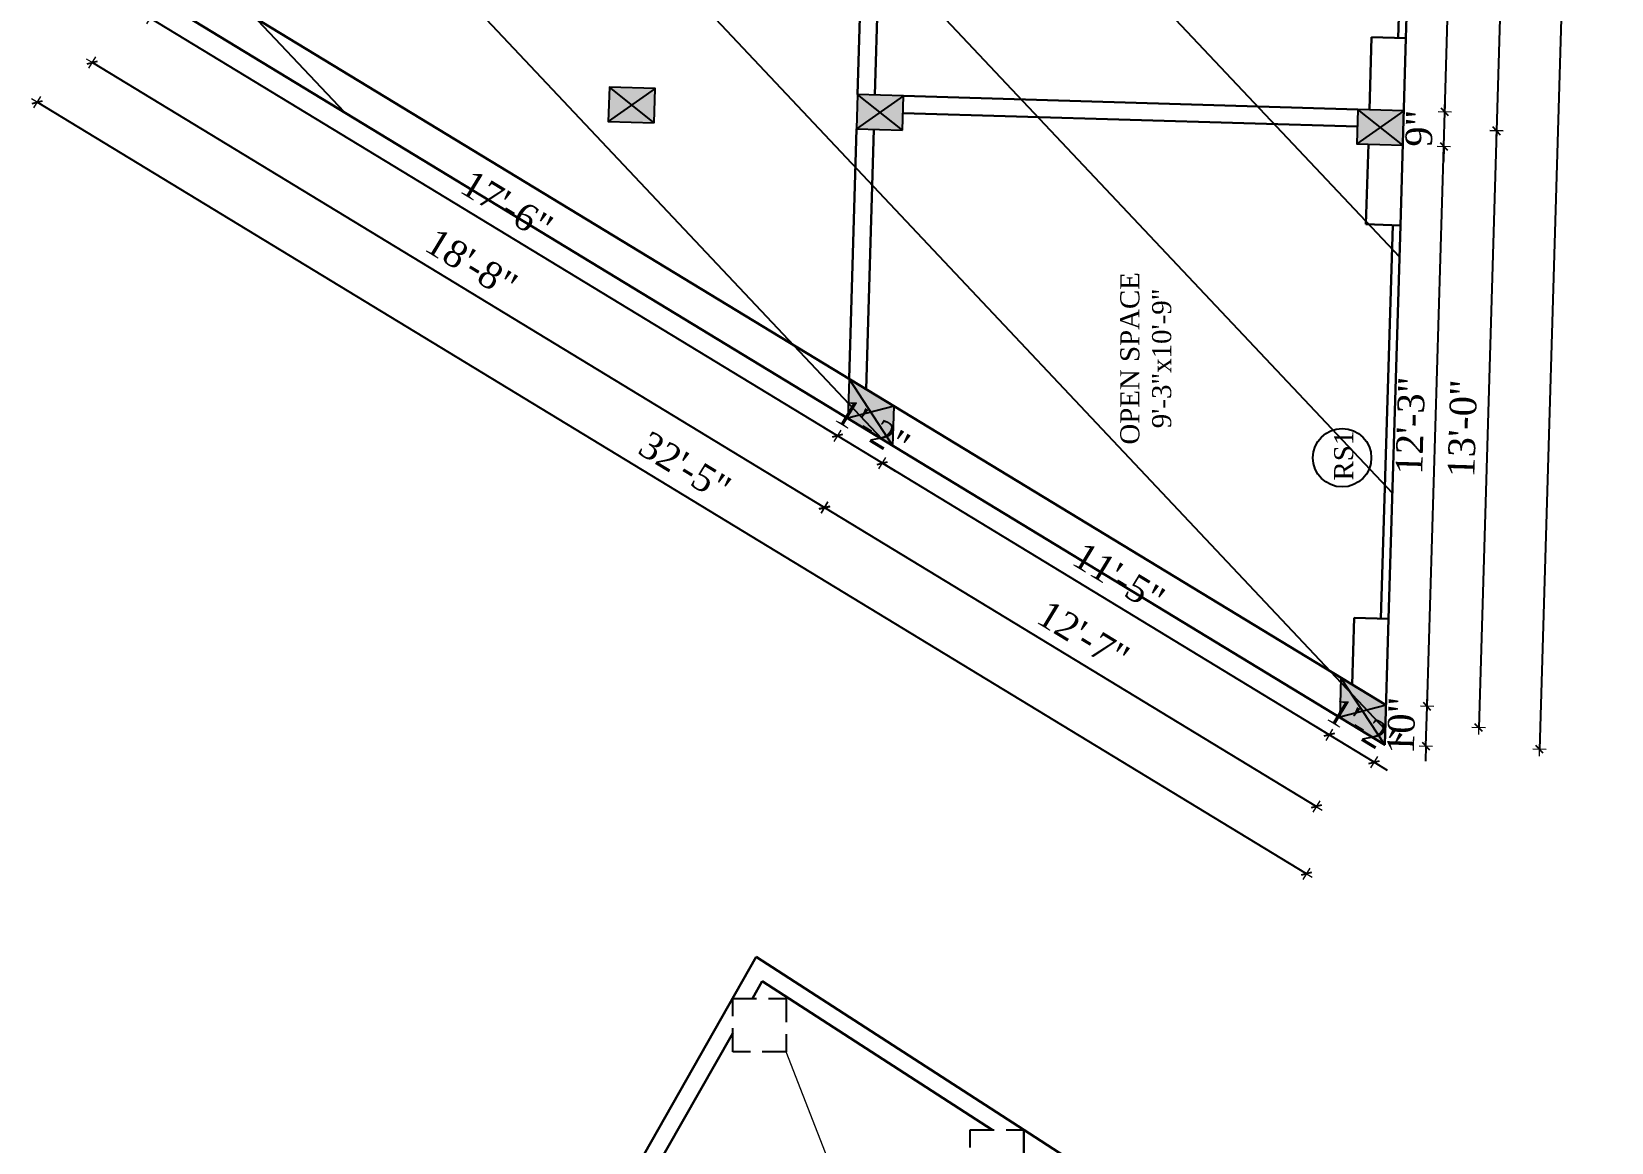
# Model space of a CAD drawing. Header units: inches. Extents: x 4069 to 291496, y -47643 to 12535.
# Drawn here: x 136913.2 to 137326.6, y -21316.2 to -21025.5 of the extents above; entities that cross this region are included whole.
import ezdxf

# ---------------------------------------------------------------- set-up
doc = ezdxf.new("R2010")
doc.units = ezdxf.units.IN
doc.header["$LTSCALE"] = 5
doc.header["$MEASUREMENT"] = 0
doc.linetypes.add('HIDDEN', pattern=[0.375, 0.25, -0.125])
doc.layers.add('A-WALL', color=7, linetype='Continuous', lineweight=9)
doc.layers.add('Dimension', color=7, linetype='Continuous', lineweight=18)
doc.layers.add('dim line', color=7, linetype='Continuous', lineweight=15, true_color=0xfab2b2)
doc.layers.add('TEXT', color=6, linetype='Continuous')
doc.layers.add('WALL', color=7, linetype='Continuous')
doc.styles.add('ordinary', font='times.ttf')
doc.dimstyles.new('Copy of 96', dxfattribs={"dimtxt": 7, "dimasz": 4, "dimexe": 0.5, "dimexo": 0.5, "dimgap": 3, "dimtad": 1, "dimdec": 1, "dimzin": 11, "dimdsep": 46, "dimlunit": 4, "dimtxsty": 'ordinary', "dimblk": 'OBLIQUE', "dimcen": 0.09, "dimse1": 1, "dimse2": 1, "dimclrt": 6, "dimazin": 0, "dimtfac": 1, "dimtdec": 1, "dimtix": 1, "dimtmove": 2, "dimatfit": 3, "dimldrblk": 'leader', "dimfxl": 0.5, "dimfxlon": 1, "dimtolj": 1, "dimtzin": 0, "dimarcsym": 0})

# ---------------------------------------------------------------- blocks, each defined once
blk = doc.blocks.new('c2a')
at = {"color": 1, "ltscale": 5}
for p, q in [((18091.63, 4625.76), (18084.82, 4613.76)), ((18101.98, 4625.76), (18091.63, 4625.76)), ((18095.17, 4613.76), (18101.98, 4625.76)), ((18084.82, 4613.76), (18095.17, 4613.76))]:
    blk.add_line(p, q, dxfattribs=at)
blk = doc.blocks.new('oblique')
at = {"color": 0, "lineweight": -2}
blk.add_line((0.25, 0.25), (-0.25, -0.25), dxfattribs=at)
at = {"layer": 'dim line', "lineweight": 9}
for p, q in [((-0.4375, 0), (0.4375, 0)), ((0, 0.4375), (0, -0.4375))]:
    blk.add_line(p, q, dxfattribs=at)
blk = doc.blocks.new('*D4000')
at = {"layer": 'A-WALL', "color": 0, "lineweight": -2, "ltscale": 50, "transparency": 16777216}
blk.add_line((137301.05, -20901.47), (137296.58, -21051.41), dxfattribs=at)
at = {"layer": 'Defpoints', "color": 0, "ltscale": 50, "transparency": 16777216}
for p in [(137276.65, -20900.75), (137272.17, -21050.68), (137296.58, -21051.41)]:
    blk.add_point(p, dxfattribs=at)
at = {"layer": 'A-WALL', "color": 0, "lineweight": -2, "ltscale": 50, "transparency": 16777216, "xscale": 4, "yscale": 4, "zscale": 4}
for p, rotation in [((137301.05, -20901.47), 88.2899854288991), ((137296.58, -21051.41), 268.2899854288991)]:
    blk.add_blockref('oblique', p, dxfattribs=dict(at, rotation=rotation))
at = {"layer": 'A-WALL', "color": 6, "ltscale": 50, "transparency": 16777216, "insert": (137292.26, -20976.25), "char_height": 7, "attachment_point": 5, "rotation": 88.29, "style": 'ordinary'}
blk.add_mtext('\\A1;12\'-6"', dxfattribs=at)
blk = doc.blocks.new('_OBLIQUE')
at = {"color": 0, "linetype": 'ByBlock'}
blk.add_line((-0.5, -0.5), (0.5, 0.5), dxfattribs=at)
blk = doc.blocks.new('leader')
at = {"layer": 'Dimension'}
for p, q in [((0, -4.33), (0, 4.33)), ((-4.42, 0), (4.42, 0))]:
    blk.add_line(p, q, dxfattribs=at)
blk = doc.blocks.new('*D4001')
at = {"layer": 'A-WALL', "color": 0, "lineweight": -2, "ltscale": 50, "transparency": 16777216}
blk.add_line((137296.58, -21051.41), (137291.91, -21207.66), dxfattribs=at)
at = {"layer": 'Defpoints', "color": 0, "ltscale": 50, "transparency": 16777216}
for p in [(137272.17, -21050.68), (137267.51, -21206.94), (137291.91, -21207.66)]:
    blk.add_point(p, dxfattribs=at)
at = {"layer": 'A-WALL', "color": 0, "lineweight": -2, "ltscale": 50, "transparency": 16777216, "xscale": 4, "yscale": 4, "zscale": 4}
for p, rotation in [((137296.58, -21051.41), 88.2899854288991), ((137291.91, -21207.66), 268.2899854288991)]:
    blk.add_blockref('oblique', p, dxfattribs=dict(at, rotation=rotation))
at = {"layer": 'A-WALL', "color": 6, "ltscale": 50, "transparency": 16777216, "insert": (137287.69, -21129.34), "char_height": 7, "attachment_point": 5, "rotation": 88.29, "style": 'ordinary'}
blk.add_mtext('\\A1;13\'-0"', dxfattribs=at)
blk = doc.blocks.new('*D3864')
at = {"layer": 'A-WALL', "color": 0, "lineweight": -2, "ltscale": 50, "transparency": 16777216}
blk.add_line((137324.9, -20640.57), (137307.8, -21213.32), dxfattribs=at)
at = {"layer": 'Defpoints', "color": 0, "ltscale": 50, "transparency": 16777216}
for p in [(137284.45, -20639.36), (137267.35, -21212.11), (137307.8, -21213.32)]:
    blk.add_point(p, dxfattribs=at)
at = {"layer": 'A-WALL', "color": 0, "lineweight": -2, "ltscale": 50, "transparency": 16777216, "xscale": 4, "yscale": 4, "zscale": 4}
for p, rotation in [((137324.9, -20640.57), 88.2899854288991), ((137307.8, -21213.32), 268.2899854288991)]:
    blk.add_blockref('oblique', p, dxfattribs=dict(at, rotation=rotation))
at = {"layer": 'A-WALL', "color": 6, "ltscale": 50, "transparency": 16777216, "insert": (137309.79, -20926.75), "char_height": 7, "attachment_point": 5, "rotation": 88.29, "style": 'ordinary'}
blk.add_mtext('\\A1;48\'-0"', dxfattribs=at)
blk = doc.blocks.new('*D4002')
at = {"layer": 'A-WALL', "color": 0, "lineweight": -2, "ltscale": 50, "transparency": 16777216}
for p, q in [((137252.79, -21209.5), (137249.37, -21207.43)), ((137264.58, -21216.67), (137252.79, -21209.5)), ((137264.58, -21216.67), (137268, -21218.75))]:
    blk.add_line(p, q, dxfattribs=at)
at = {"layer": 'Defpoints', "color": 0, "ltscale": 50, "transparency": 16777216}
for p in [(137255.56, -21204.94), (137252.79, -21209.5), (137267.35, -21212.11)]:
    blk.add_point(p, dxfattribs=at)
at = {"layer": 'A-WALL', "color": 0, "lineweight": -2, "ltscale": 50, "transparency": 16777216, "xscale": 4, "yscale": 4, "zscale": 4}
for p, rotation in [((137252.79, -21209.5), 328.7014709224883), ((137264.58, -21216.67), 148.7014709224883)]:
    blk.add_blockref('oblique', p, dxfattribs=dict(at, rotation=rotation))
at = {"layer": 'A-WALL', "color": 6, "ltscale": 50, "transparency": 16777216, "insert": (137262.06, -21207.53), "char_height": 7, "attachment_point": 5, "rotation": 328.7015, "style": 'ordinary'}
blk.add_mtext('\\A1;1\'-2"', dxfattribs=at)
blk = doc.blocks.new('*D4003')
at = {"layer": 'A-WALL', "color": 0, "lineweight": -2, "ltscale": 50, "transparency": 16777216}
blk.add_line((137252.79, -21209.5), (137135.86, -21138.41), dxfattribs=at)
at = {"layer": 'Defpoints', "color": 0, "ltscale": 50, "transparency": 16777216}
for p in [(137138.63, -21133.85), (137135.86, -21138.41), (137255.56, -21204.94)]:
    blk.add_point(p, dxfattribs=at)
at = {"layer": 'A-WALL', "color": 0, "lineweight": -2, "ltscale": 50, "transparency": 16777216, "xscale": 4, "yscale": 4, "zscale": 4}
for p, rotation in [((137135.86, -21138.41), 148.7014709249468), ((137252.79, -21209.5), 328.7014709249468)]:
    blk.add_blockref('oblique', p, dxfattribs=dict(at, rotation=rotation))
at = {"layer": 'A-WALL', "color": 6, "ltscale": 50, "transparency": 16777216, "insert": (137197.73, -21168.35), "char_height": 7, "attachment_point": 5, "rotation": 328.7015, "style": 'ordinary'}
blk.add_mtext('\\A1;11\'-5"', dxfattribs=at)
blk = doc.blocks.new('*D4004')
at = {"layer": 'A-WALL', "color": 0, "lineweight": -2, "ltscale": 50, "transparency": 16777216}
for p, q in [((137124.07, -21131.24), (137120.65, -21129.17)), ((137135.86, -21138.41), (137124.07, -21131.24)), ((137135.86, -21138.41), (137139.27, -21140.49))]:
    blk.add_line(p, q, dxfattribs=at)
at = {"layer": 'Defpoints', "color": 0, "ltscale": 50, "transparency": 16777216}
for p in [(137126.84, -21126.68), (137124.07, -21131.24), (137138.63, -21133.85)]:
    blk.add_point(p, dxfattribs=at)
at = {"layer": 'A-WALL', "color": 0, "lineweight": -2, "ltscale": 50, "transparency": 16777216, "xscale": 4, "yscale": 4, "zscale": 4}
for p, rotation in [((137124.07, -21131.24), 328.7014709249468), ((137135.86, -21138.41), 148.7014709249468)]:
    blk.add_blockref('oblique', p, dxfattribs=dict(at, rotation=rotation))
at = {"layer": 'A-WALL', "color": 6, "ltscale": 50, "transparency": 16777216, "insert": (137133.34, -21129.27), "char_height": 7, "attachment_point": 5, "rotation": 328.7015, "style": 'ordinary'}
blk.add_mtext('\\A1;1\'-2"', dxfattribs=at)
blk = doc.blocks.new('*D4005')
at = {"layer": 'A-WALL', "color": 0, "lineweight": -2, "ltscale": 50, "transparency": 16777216}
blk.add_line((137124.07, -21131.24), (136944.25, -21021.92), dxfattribs=at)
at = {"layer": 'Defpoints', "color": 0, "ltscale": 50, "transparency": 16777216}
for p in [(136947.02, -21017.35), (136944.25, -21021.92), (137126.84, -21126.68)]:
    blk.add_point(p, dxfattribs=at)
at = {"layer": 'A-WALL', "color": 0, "lineweight": -2, "ltscale": 50, "transparency": 16777216, "xscale": 4, "yscale": 4, "zscale": 4}
for p, rotation in [((136944.25, -21021.92), 148.7014709249468), ((137124.07, -21131.24), 328.7014709249468)]:
    blk.add_blockref('oblique', p, dxfattribs=dict(at, rotation=rotation))
at = {"layer": 'A-WALL', "color": 6, "ltscale": 50, "transparency": 16777216, "insert": (137037.57, -21070.97), "char_height": 7, "attachment_point": 5, "rotation": 328.7015, "style": 'ordinary'}
blk.add_mtext('\\A1;17\'-6"', dxfattribs=at)
blk = doc.blocks.new('*D4007')
at = {"layer": 'A-WALL', "color": 0, "lineweight": -2, "ltscale": 50, "transparency": 16777216}
blk.add_line((136929.1, -21033.55), (137120.71, -21150.05), dxfattribs=at)
at = {"layer": 'Defpoints', "color": 0, "ltscale": 50, "transparency": 16777216}
for p in [(136941.13, -21013.77), (137132.74, -21130.26), (137120.71, -21150.05)]:
    blk.add_point(p, dxfattribs=at)
at = {"layer": 'A-WALL', "color": 0, "lineweight": -2, "ltscale": 50, "transparency": 16777216, "xscale": 4, "yscale": 4, "zscale": 4}
for p, rotation in [((136929.1, -21033.55), 148.7014709224112), ((137120.71, -21150.05), 328.7014709224112)]:
    blk.add_blockref('oblique', p, dxfattribs=dict(at, rotation=rotation))
at = {"layer": 'A-WALL', "color": 6, "ltscale": 50, "transparency": 16777216, "insert": (137028.31, -21086.19), "char_height": 7, "attachment_point": 5, "rotation": 328.7015, "style": 'ordinary'}
blk.add_mtext('\\A1;18\'-8"', dxfattribs=at)
blk = doc.blocks.new('*D4008')
at = {"layer": 'A-WALL', "color": 0, "lineweight": -2, "ltscale": 50, "transparency": 16777216}
blk.add_line((137120.71, -21150.05), (137249.43, -21228.3), dxfattribs=at)
at = {"layer": 'Defpoints', "color": 0, "ltscale": 50, "transparency": 16777216}
for p in [(137132.74, -21130.26), (137261.46, -21208.52), (137249.43, -21228.3)]:
    blk.add_point(p, dxfattribs=at)
at = {"layer": 'A-WALL', "color": 0, "lineweight": -2, "ltscale": 50, "transparency": 16777216, "xscale": 4, "yscale": 4, "zscale": 4}
for p, rotation in [((137120.71, -21150.05), 148.7014709249468), ((137249.43, -21228.3), 328.7014709249468)]:
    blk.add_blockref('oblique', p, dxfattribs=dict(at, rotation=rotation))
at = {"layer": 'A-WALL', "color": 6, "ltscale": 50, "transparency": 16777216, "insert": (137188.48, -21183.56), "char_height": 7, "attachment_point": 5, "rotation": 328.7015, "style": 'ordinary'}
blk.add_mtext('\\A1;12\'-7"', dxfattribs=at)
blk = doc.blocks.new('*D3865')
at = {"layer": 'A-WALL', "color": 0, "lineweight": -2, "ltscale": 50, "transparency": 16777216}
blk.add_line((137246.82, -21245.88), (136914.7, -21043.96), dxfattribs=at)
at = {"layer": 'Defpoints', "color": 0, "ltscale": 50, "transparency": 16777216}
for p in [(136935.23, -21010.19), (136914.7, -21043.96), (137267.35, -21212.11)]:
    blk.add_point(p, dxfattribs=at)
at = {"layer": 'A-WALL', "color": 0, "lineweight": -2, "ltscale": 50, "transparency": 16777216, "xscale": 4, "yscale": 4, "zscale": 4}
for p, rotation in [((136914.7, -21043.96), 148.7014709224075), ((137246.82, -21245.88), 328.7014709224075)]:
    blk.add_blockref('oblique', p, dxfattribs=dict(at, rotation=rotation))
at = {"layer": 'A-WALL', "color": 6, "ltscale": 50, "transparency": 16777216, "insert": (137084.17, -21139.32), "char_height": 7, "attachment_point": 5, "rotation": 328.7015, "style": 'ordinary'}
blk.add_mtext('\\A1;32\'-5"', dxfattribs=at)
blk = doc.blocks.new('*D3856')
at = {"layer": 'A-WALL', "color": 0, "lineweight": -2, "ltscale": 50, "transparency": 16777216}
for p, q in [((137278.42, -21202.08), (137278.54, -21198.09)), ((137278.11, -21212.43), (137278.42, -21202.08)), ((137278.11, -21212.43), (137277.99, -21216.43))]:
    blk.add_line(p, q, dxfattribs=at)
at = {"layer": 'Defpoints', "color": 0, "ltscale": 50, "transparency": 16777216}
for p in [(137267.66, -21201.76), (137278.42, -21202.08), (137267.35, -21212.11)]:
    blk.add_point(p, dxfattribs=at)
at = {"layer": 'A-WALL', "color": 0, "lineweight": -2, "ltscale": 50, "transparency": 16777216, "xscale": 4, "yscale": 4, "zscale": 4}
for p, rotation in [((137278.42, -21202.08), 268.2899854288991), ((137278.11, -21212.43), 88.2899854288991)]:
    blk.add_blockref('oblique', p, dxfattribs=dict(at, rotation=rotation))
at = {"layer": 'A-WALL', "color": 6, "ltscale": 50, "transparency": 16777216, "insert": (137271.7, -21207.06), "char_height": 7, "attachment_point": 5, "rotation": 88.29, "style": 'ordinary'}
blk.add_mtext('\\A1;10"', dxfattribs=at)
blk = doc.blocks.new('*D3857')
at = {"layer": 'A-WALL', "color": 0, "lineweight": -2, "ltscale": 50, "transparency": 16777216}
blk.add_line((137278.42, -21202.08), (137282.79, -21055.5), dxfattribs=at)
at = {"layer": 'Defpoints', "color": 0, "ltscale": 50, "transparency": 16777216}
for p in [(137272.04, -21055.18), (137282.79, -21055.5), (137267.66, -21201.76)]:
    blk.add_point(p, dxfattribs=at)
at = {"layer": 'A-WALL', "color": 0, "lineweight": -2, "ltscale": 50, "transparency": 16777216, "xscale": 4, "yscale": 4, "zscale": 4}
for p, rotation in [((137282.79, -21055.5), 88.2899854288991), ((137278.42, -21202.08), 268.2899854288991)]:
    blk.add_blockref('oblique', p, dxfattribs=dict(at, rotation=rotation))
at = {"layer": 'A-WALL', "color": 6, "ltscale": 50, "transparency": 16777216, "insert": (137274.05, -21128.6), "char_height": 7, "attachment_point": 5, "rotation": 88.29, "style": 'ordinary'}
blk.add_mtext('\\A1;12\'-3"', dxfattribs=at)
blk = doc.blocks.new('*D3858')
at = {"layer": 'A-WALL', "color": 0, "lineweight": -2, "ltscale": 50, "transparency": 16777216}
for p, q in [((137283.06, -21046.5), (137283.18, -21042.5)), ((137282.79, -21055.5), (137283.06, -21046.5)), ((137282.79, -21055.5), (137282.67, -21059.5))]:
    blk.add_line(p, q, dxfattribs=at)
at = {"layer": 'Defpoints', "color": 0, "ltscale": 50, "transparency": 16777216}
for p in [(137272.31, -21046.18), (137283.06, -21046.5), (137272.04, -21055.18)]:
    blk.add_point(p, dxfattribs=at)
at = {"layer": 'A-WALL', "color": 0, "lineweight": -2, "ltscale": 50, "transparency": 16777216, "xscale": 4, "yscale": 4, "zscale": 4}
for p, rotation in [((137283.06, -21046.5), 268.2899854288991), ((137282.79, -21055.5), 88.2899854288991)]:
    blk.add_blockref('oblique', p, dxfattribs=dict(at, rotation=rotation))
at = {"layer": 'A-WALL', "color": 6, "ltscale": 50, "transparency": 16777216, "insert": (137276.36, -21050.8), "char_height": 7, "attachment_point": 5, "rotation": 88.29, "style": 'ordinary'}
blk.add_mtext('\\A1;9"', dxfattribs=at)
blk = doc.blocks.new('*D3859')
at = {"layer": 'A-WALL', "color": 0, "lineweight": -2, "ltscale": 50, "transparency": 16777216}
blk.add_line((137283.06, -21046.5), (137287.27, -20905.57), dxfattribs=at)
at = {"layer": 'Defpoints', "color": 0, "ltscale": 50, "transparency": 16777216}
for p in [(137276.52, -20905.24), (137287.27, -20905.57), (137272.31, -21046.18)]:
    blk.add_point(p, dxfattribs=at)
at = {"layer": 'A-WALL', "color": 0, "lineweight": -2, "ltscale": 50, "transparency": 16777216, "xscale": 4, "yscale": 4, "zscale": 4}
for p, rotation in [((137287.27, -20905.57), 88.2899854288991), ((137283.06, -21046.5), 268.2899854288991)]:
    blk.add_blockref('oblique', p, dxfattribs=dict(at, rotation=rotation))
at = {"layer": 'A-WALL', "color": 6, "ltscale": 50, "transparency": 16777216, "insert": (137278.6, -20975.84), "char_height": 7, "attachment_point": 5, "rotation": 88.29, "style": 'ordinary'}
blk.add_mtext('\\A1;11\'-9"', dxfattribs=at)

msp = doc.modelspace()

# ---------------------------------------------------------------- hatches: boundary and pattern name
at = {"layer": 'WALL', "linetype": 'ByBlock', "ltscale": 5, "true_color": 0xf8991e}
h = msp.add_hatch(dxfattribs=at)
h.set_pattern_fill('ANSI31', color=30, scale=350, angle=448.2899854)
h.set_pattern_definition([(133.29, (134491.15, -27576.4), (-31.8453, -29.999), [])])
h.paths.add_polyline_path([(137267.35397, -21212.10762), (136935.2316, -21010.18574), (136946.54132, -20631.35452), (137278.45551, -20639.18375), (137284.45283, -20639.3628)])
h = msp.add_hatch(color=30, dxfattribs=at)
h.dxf.hatch_style = 1
h.paths.add_polyline_path([(137070.26324, -21044.65176), (137076.12628, -21049.3288), (137076.39485, -21040.33281)])
h.paths.add_polyline_path([(137076.39485, -21040.33281), (137064.40019, -21039.97471), (137070.26324, -21044.65176)])
h.paths.add_polyline_path([(137070.26324, -21044.65176), (137064.40019, -21039.97471), (137064.13163, -21048.97071)])
h.paths.add_polyline_path([(137064.13163, -21048.97071), (137076.12628, -21049.3288), (137070.26324, -21044.65176)])
h = msp.add_hatch(color=30, dxfattribs=at)
h.dxf.hatch_style = 1
h.paths.add_polyline_path([(137135.23429, -21046.59142), (137141.09733, -21051.26846), (137141.3659, -21042.27247)])
h.paths.add_polyline_path([(137141.3659, -21042.27247), (137129.37125, -21041.91438), (137135.23429, -21046.59142)])
h.paths.add_polyline_path([(137135.23429, -21046.59142), (137129.37125, -21041.91438), (137129.10268, -21050.91037)])
h.paths.add_polyline_path([(137129.10268, -21050.91037), (137141.09733, -21051.26846), (137135.23429, -21046.59142)])
h = msp.add_hatch(color=30, dxfattribs=at)
h.dxf.hatch_style = 1
h.paths.add_polyline_path([(137266.17595, -21050.50058), (137272.039, -21055.17762), (137272.30756, -21046.18163)])
h.paths.add_polyline_path([(137272.30756, -21046.18163), (137260.31291, -21045.82354), (137266.17595, -21050.50058)])
h.paths.add_polyline_path([(137266.17595, -21050.50058), (137260.31291, -21045.82354), (137260.04434, -21054.81953)])
h.paths.add_polyline_path([(137260.04434, -21054.81953), (137272.039, -21055.17762), (137266.17595, -21050.50058)])
h = msp.add_hatch(color=30, dxfattribs=at)
h.dxf.hatch_style = 1
h.paths.add_polyline_path([(137132.89074, -21125.09102), (137138.94083, -21123.50291), (137127.1495, -21116.33408)])
h.paths.add_polyline_path([(137132.89074, -21125.09102), (137127.1495, -21116.33408), (137126.84066, -21126.67913)])
h.paths.add_polyline_path([(137126.84066, -21126.67913), (137138.63199, -21133.84795), (137132.89074, -21125.09102)])
h.paths.add_polyline_path([(137132.89074, -21125.09102), (137138.63199, -21133.84795), (137138.94083, -21123.50291)])
h = msp.add_hatch(color=30, dxfattribs=at)
h.dxf.hatch_style = 1
h.paths.add_polyline_path([(137261.61273, -21203.35068), (137267.66281, -21201.76257), (137255.87148, -21194.59375)])
h.paths.add_polyline_path([(137261.61273, -21203.35068), (137255.87148, -21194.59375), (137255.56264, -21204.9388)])
h.paths.add_polyline_path([(137255.56264, -21204.9388), (137267.35397, -21212.10762), (137261.61273, -21203.35068)])
h.paths.add_polyline_path([(137261.61273, -21203.35068), (137267.35397, -21212.10762), (137267.66281, -21201.76257)])

# ---------------------------------------------------------------- linework, layer by layer
at = {"color": 1, "ltscale": 5}
for p, q in [((137076.12628, -21049.3288), (137064.40019, -21039.97471)), ((137076.39485, -21040.33281), (137064.13163, -21048.97071)), ((137141.3659, -21042.27247), (137129.10268, -21050.91037)), ((137141.09733, -21051.26846), (137129.37125, -21041.91438)), ((137272.30756, -21046.18163), (137260.04434, -21054.81953)), ((137272.039, -21055.17762), (137260.31291, -21045.82354)), ((137138.63199, -21133.84795), (137127.1495, -21116.33408)), ((137138.94083, -21123.50291), (137126.84066, -21126.67913)), ((137267.35397, -21212.10762), (137255.87148, -21194.59375)), ((137267.66281, -21201.76257), (137255.56264, -21204.9388))]:
    msp.add_line(p, q, dxfattribs=at)
at = {"layer": 'A-WALL', "lineweight": 30}
for p, q in [((137270.87543, -21027.13033), (137273.88937, -20926.17531)), ((137272.87454, -21027.19001), (137275.88848, -20926.23499)), ((137132.22304, -20946.39048), (137129.37125, -21041.91438)), ((137136.72104, -20946.52476), (137133.86924, -21042.04866)), ((137267.66281, -21201.76257), (136935.54045, -20999.84069)), ((137267.35397, -21212.10762), (136935.2316, -21010.18574)), ((137263.31157, -21045.91306), (137263.87855, -21026.92144)), ((137272.87454, -21027.19001), (137263.87855, -21026.92144)), ((137271.41234, -21076.16819), (137272.87454, -21027.19001)), ((137260.31291, -21045.82354), (137141.3659, -21042.27247)), ((137260.17862, -21050.32154), (137141.23162, -21046.77046)), ((137129.10268, -21050.91037), (137127.1495, -21116.33408)), ((137133.60067, -21051.04465), (137131.57125, -21119.02239)), ((137262.41635, -21075.89962), (137263.043, -21054.90906)), ((137271.41234, -21076.16819), (137262.41635, -21075.89962)), ((137266.33961, -21179.06263), (137269.41323, -21076.10851)), ((137268.33872, -21179.12232), (137271.41234, -21076.16819)), ((137258.81932, -21196.38595), (137259.34273, -21178.85375)), ((137268.33872, -21179.12232), (137259.34273, -21178.85375)), ((137267.35397, -21212.10762), (137268.33872, -21179.12232)), ((137018.57871, -21415.89536), (137102.85493, -21267.64948)), ((137102.85493, -21267.64948), (137172.86104, -21312.88609)), ((137101.85789, -21278.50872), (137104.41306, -21274.01405)), ((137104.41306, -21274.01405), (137164.56964, -21312.88609)), ((137023.75504, -21415.89536), (137096.68156, -21287.61413)), ((137172.86104, -21312.88609), (137172.86104, -21415.89536)), ((137172.86104, -21312.88609), (137211.86104, -21338.08715))]:
    msp.add_line(p, q, dxfattribs=at)
at = {"layer": 'A-WALL', "ltscale": 5}
msp.add_line((137158.86104, -21415.89536), (137110.68156, -21292.50872), dxfattribs=at)
at = {"layer": 'TEXT'}
msp.add_circle((137256.17762, -21137.00129), 7.64038, dxfattribs=at)
at = {"layer": 'WALL', "color": 2, "linetype": 'ByBlock', "ltscale": 5}
for points in [[(137076.12628, -21049.3288), (137076.39485, -21040.33281), (137064.40019, -21039.97471), (137064.13163, -21048.97071)], [(137141.09733, -21051.26846), (137141.3659, -21042.27247), (137129.37125, -21041.91438), (137129.10268, -21050.91037)], [(137272.039, -21055.17762), (137272.30756, -21046.18163), (137260.31291, -21045.82354), (137260.04434, -21054.81953)], [(137138.63199, -21133.84795), (137138.94083, -21123.50291), (137127.1495, -21116.33408), (137126.84066, -21126.67913)], [(137267.35397, -21212.10762), (137267.66281, -21201.76257), (137255.87148, -21194.59375), (137255.56264, -21204.9388)]]:
    msp.add_lwpolyline(points, close=True, dxfattribs=at)
at = {"layer": 'WALL', "color": 2, "linetype": 'HIDDEN', "ltscale": 5}
for points in [[(137096.68156, -21292.50872), (137096.68156, -21278.50872), (137110.68156, -21278.50872), (137110.68156, -21292.50872)], [(137158.86104, -21326.88609), (137158.86104, -21312.88609), (137172.86104, -21312.88609), (137172.86104, -21326.88609)]]:
    msp.add_lwpolyline(points, close=True, dxfattribs=at)

# ---------------------------------------------------------------- block references
at = {"layer": 'WALL', "color": 2, "linetype": 'ByBlock', "ltscale": 5, "rotation": 88.28998542814124}
for p in [(141210.66821, -39348.29225), (141339.39019, -39426.55191)]:
    msp.add_blockref('c2a', p, dxfattribs=at)

# ---------------------------------------------------------------- texts
at = {"layer": 'TEXT', "style": 'ordinary'}
msp.add_text('RS1', height=5, rotation=90, dxfattribs=at).set_placement((137259.06599, -21142.93371))
at = {"layer": 'TEXT', "insert": (137211.51476, -21110.98865), "char_height": 5, "attachment_point": 8, "rotation": 90, "style": 'ordinary'}
msp.add_mtext_dynamic_manual_height_columns('OPEN SPACE\\P9\'-3"x10\'-9"', width=101.5687276, gutter_width=1720.71691, heights=[0], dxfattribs=at)

# ---------------------------------------------------------------- dimensions: what is measured, and where the dimension line sits
at = {"layer": 'A-WALL', "ltscale": 50}
dim = msp.add_linear_dim(base=(137307.79923, -21213.31508), p1=(137284.45283, -20639.3628), p2=(137267.35397, -21212.10762), angle=88.2899854, text='48\'-0"', dimstyle='Copy of 96', override={"dimdec": 0, "dimblk": 'oblique', "dimtdec": 0, "dimarcsym": 1}, dxfattribs=at)
dim.commit()
dim.dimension.update_dxf_attribs({"geometry": '*D3864', "text_midpoint": (137309.79102, -20926.7469)})
for base, p1, p2, angle, picture, middle in [((137296.57574, -21051.40815), (137276.64942, -20900.74643), (137272.17328, -21050.67963), 88.2899854, '*D4000', (137292.25617, -20976.24577)), ((137287.26933, -20905.56548), (137272.30756, -21046.18163), (137276.51514, -20905.24443), 88.2899854, '*D3859', (137278.59782, -20975.83801)), ((136944.24782, -21021.91908), (137126.84066, -21126.67913), (136947.02293, -21017.35456), 328.7014709, '*D4005', (137037.57012, -21070.96693)), ((137283.06176, -21046.50269), (137272.039, -21055.17762), (137272.30756, -21046.18163), 88.2899854, '*D3858', (137276.35974, -21050.80461)), ((137291.91085, -21207.66361), (137272.17328, -21050.67963), (137267.50839, -21206.9351), 88.2899854, '*D4001', (137287.68565, -21129.34011)), ((137282.79319, -21055.49868), (137267.66281, -21201.76257), (137272.039, -21055.17762), 88.2899854, '*D3857', (137274.04746, -21128.59538)), ((137124.06555, -21131.24365), (137138.63199, -21133.84795), (137126.84066, -21126.67913), 328.7014709, '*D4004', (137133.33794, -21129.274)), ((137249.43149, -21228.30499), (137132.73632, -21130.26354), (137261.4583, -21208.52321), 148.7014709, '*D4008', (137188.48393, -21183.56072)), ((137135.85687, -21138.41248), (137255.56264, -21204.9388), (137138.63199, -21133.84795), 328.7014709, '*D4003', (137197.73039, -21168.35208)), ((137278.41701, -21202.08363), (137267.35397, -21212.10762), (137267.66281, -21201.76257), 88.2899854, '*D3856', (137271.70494, -21207.06038))]:
    dim = msp.add_linear_dim(base=base, p1=p1, p2=p2, angle=angle, dimstyle='Copy of 96', override={"dimdec": 0, "dimblk": 'oblique', "dimtdec": 0, "dimarcsym": 1}, dxfattribs=at)
    dim.commit()
    dim.dimension.update_dxf_attribs({"geometry": picture, "text_midpoint": middle})
for p1, p2, distance, picture, middle in [((137267.35397, -21212.10762), (136935.2316, -21010.18574), 39.52759, '*D3865', (137084.16651, -21139.31609)), ((136941.12727, -21013.77015), (137132.73632, -21130.26354), -23.15088, '*D4007', (137028.31317, -21086.19281)), ((137267.35397, -21212.10762), (137255.56264, -21204.9388), 5.34192, '*D4002', (137262.05992, -21207.53366))]:
    dim = msp.add_aligned_dim(p1=p1, p2=p2, distance=distance, dimstyle='Copy of 96', override={"dimdec": 0, "dimblk": 'oblique', "dimtdec": 0, "dimarcsym": 1}, dxfattribs=at)
    dim.commit()
    dim.dimension.update_dxf_attribs({"geometry": picture, "text_midpoint": middle})

doc.saveas('drawing.dxf')
